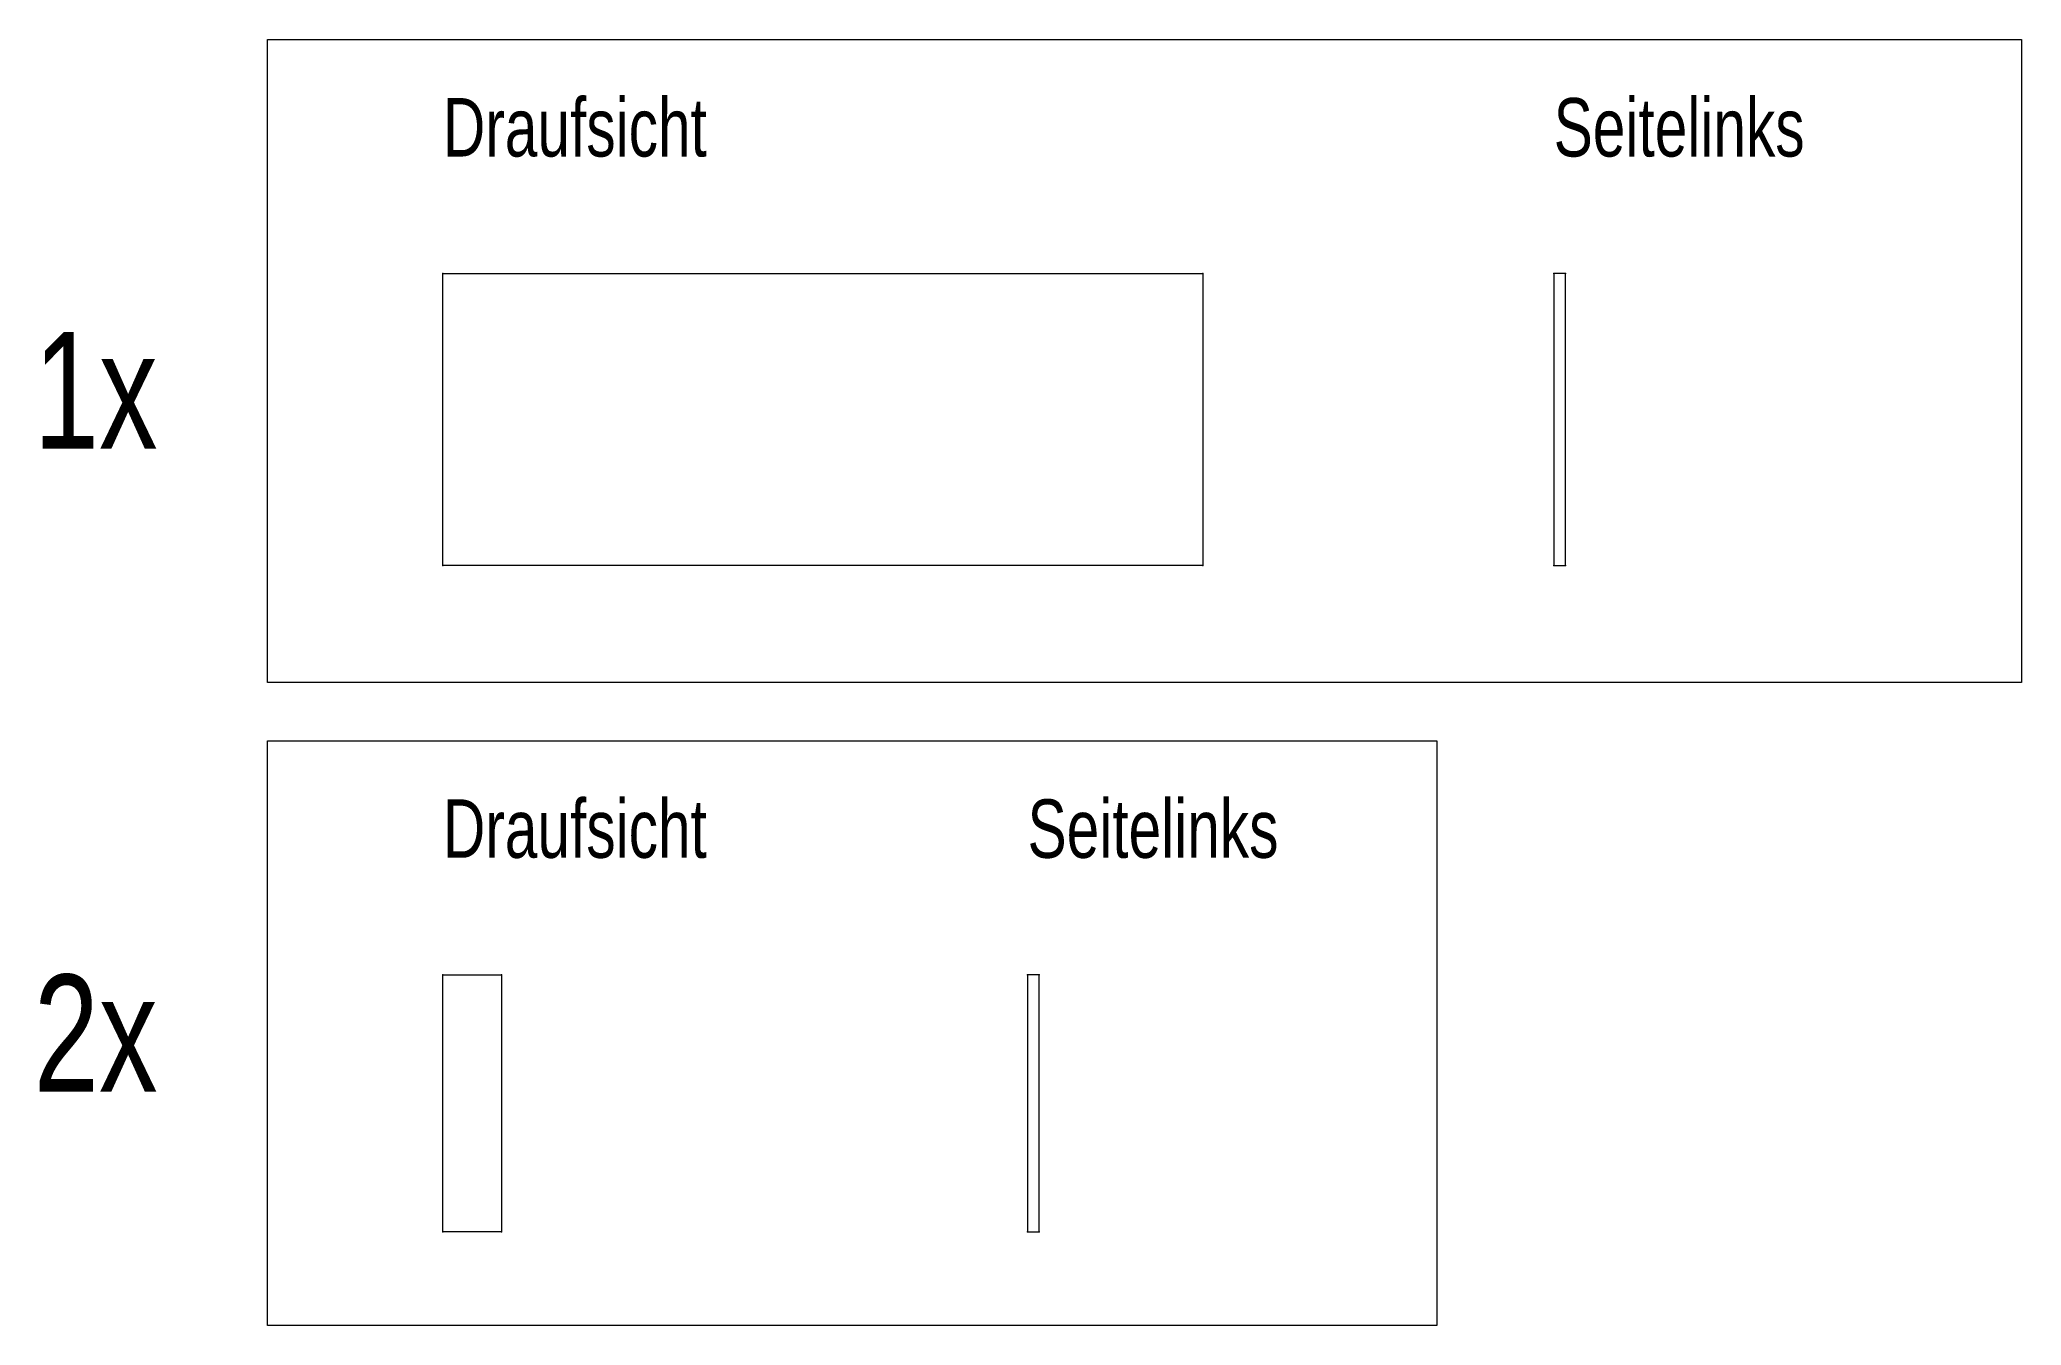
# Model space of a CAD drawing. Header units: millimetres. Extents: x -69 to 270, y -130 to 90.
import ezdxf

# ---------------------------------------------------------------- set-up
doc = ezdxf.new("R2010")
doc.units = ezdxf.units.MM
doc.layers.get('0').update_dxf_attribs({"linetype": 'CONTINUOUS', "lineweight": 0})
doc.styles.get("Standard").update_dxf_attribs({"font": 'txt', "width": 0.75})

# ---------------------------------------------------------------- blocks, each defined once
blk = doc.blocks.new('Brett')
for p, q in [((0, 0), (300, 0)), ((0, -110), (0, 0)), ((300, 0), (300, -110)), ((30, -40), (160, -40)), ((30, -90), (30, -40)), ((160, -40), (160, -90)), ((222, -40), (220, -40)), ((220, -40), (220, -90)), ((222, -90), (222, -40)), ((160, -90), (30, -90)), ((220, -90), (222, -90)), ((300, -110), (0, -110))]:
    blk.add_line(p, q)
for p in [(30, -40), (160, -40), (220, -40), (222, -40), (30, -90), (160, -90), (220, -90), (222, -90)]:
    blk.add_point(p)
at = {"char_height": 10, "width": 100, "attachment_point": 1}
for s, insert in [('Draufsicht', (30, -10)), ('Seitelinks', (220, -10))]:
    blk.add_mtext(s, dxfattribs=dict(at, insert=insert))
blk = doc.blocks.new('Leiste')
for p, q in [((0, 0), (200, 0)), ((0, -100), (0, 0)), ((200, 0), (200, -100)), ((30, -40), (40, -40)), ((30, -84), (30, -40)), ((40, -40), (40, -84)), ((132, -40), (130, -40)), ((130, -40), (130, -84)), ((132, -84), (132, -40)), ((40, -84), (30, -84)), ((130, -84), (132, -84)), ((200, -100), (0, -100))]:
    blk.add_line(p, q)
for p in [(30, -40), (40, -40), (130, -40), (132, -40), (30, -84), (40, -84), (130, -84), (132, -84)]:
    blk.add_point(p)
at = {"char_height": 10, "width": 100, "attachment_point": 1}
for s, insert in [('Draufsicht', (30, -10)), ('Seitelinks', (130, -10))]:
    blk.add_mtext(s, dxfattribs=dict(at, insert=insert))

msp = doc.modelspace()

# ---------------------------------------------------------------- block references
for name, p in [('Brett', (-30, 90)), ('Leiste', (-30, -30))]:
    msp.add_blockref(name, p)

# ---------------------------------------------------------------- texts
at = {"char_height": 20, "width": 100, "attachment_point": 1}
for s, insert in [('1x', (-70, 40)), ('2x', (-70, -70))]:
    msp.add_mtext(s, dxfattribs=dict(at, insert=insert))

doc.saveas('drawing.dxf')
